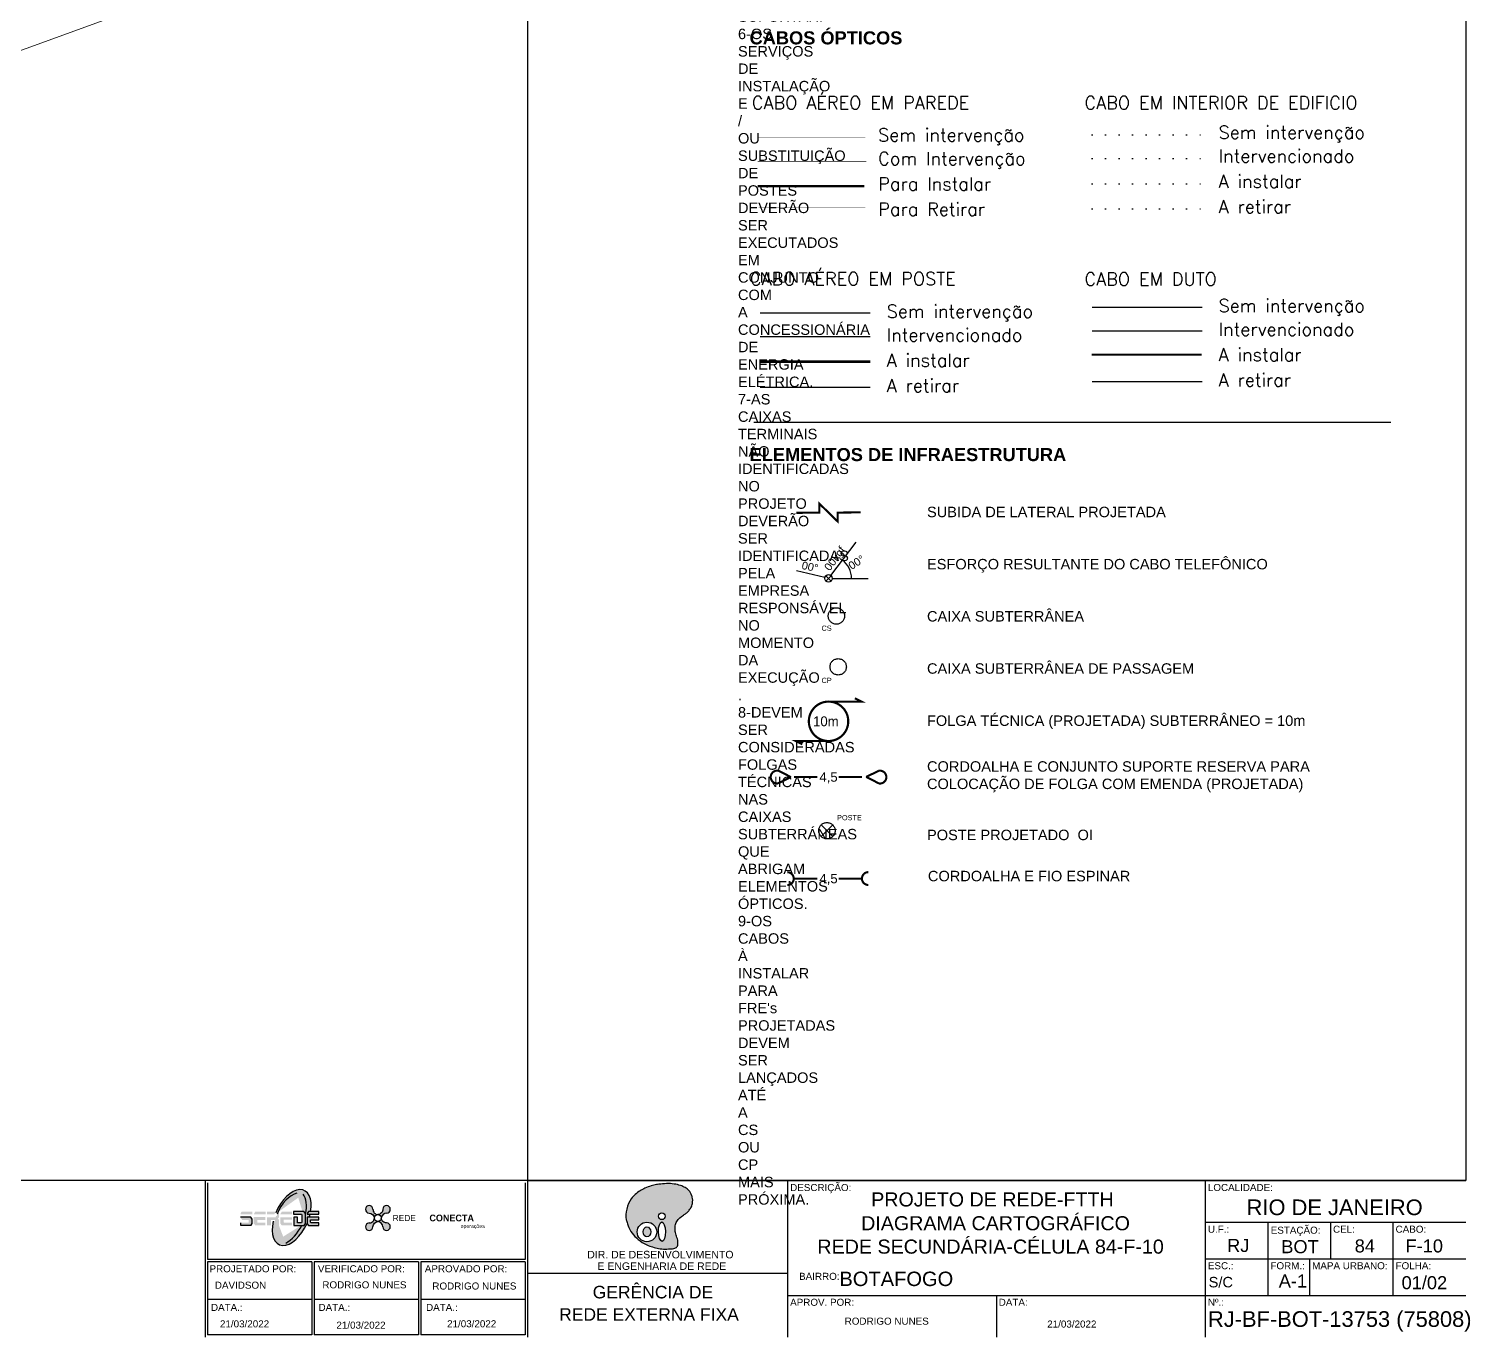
# Paper-space layout 'p(01)' of a CAD drawing. Header units: millimetres. Extents: x 144 to 988, y -404 to 191.
# Drawn here: x 661.7 to 988.5, y -403.7 to -107.2 of the extents above; entities that cross this region are included whole.
import ezdxf
from ezdxf.enums import TextEntityAlignment as Align

# ---------------------------------------------------------------- set-up
doc = ezdxf.new("R2010")
doc.units = ezdxf.units.MM
doc.header["$LTSCALE"] = 0.1
for name, pattern in [('DIVIDE', [1.25, 0.5, -0.25, 0, -0.25, 0, -0.25]), ('DOT', [0.25, 0, -0.25]), ('PHANTOM2', [1.25, 0.625, -0.125, 0.125, -0.125, 0.125, -0.125])]:
    doc.linetypes.add(name, pattern=pattern)
for name, color, linetype in [('CDO_INTERIOR', 1, 'Continuous'), ('CDO_POSTE', 1, 'Continuous'), ('CEO', 1, 'Continuous'), ('CEO1', 1, 'Continuous'), ('CEOS', 1, 'Continuous')]:
    doc.layers.add(name, color=color, linetype=linetype)
doc.layers.add('Quadra', color=251, linetype='Continuous', lineweight=0)
doc.styles.add('ADESK1', font='romans.shx')
doc.styles.add('ARIAL', font='arial.ttf')
doc.styles.add('NORMOGRAFO', font='arial.ttf')
doc.styles.add('ROMANS', font='arial.ttf')
doc.linetypes.add('FENCELINE1', pattern='A,0.25,-0.1,[133,ltypeshp.shx,S=0.1,R=0,X=-0.1,Y=0],-0.1,1', length=1.45)

# ---------------------------------------------------------------- blocks, each defined once
blk = doc.blocks.new('PDO_PRD')
at = {"color": 1}
blk.add_line((2.5, 0), (-2.5, 0), dxfattribs=at)
blk.add_circle((0, 1.187512035129429), 0.8623571832589503, dxfattribs=at)
blk.add_arc((0, 0), 2.5, 0, 180, dxfattribs=at)
blk = doc.blocks.new('PDO_PST')
at = {"color": 0}
blk.add_line((2.5, 0), (-2.5, 0), dxfattribs=at)
for centre, radius in [((0, 1.187512035129429), 0.8623571832589503), ((0, -0.25), 0.25)]:
    blk.add_circle(centre, radius, dxfattribs=at)
blk.add_arc((0, 0), 2.5, 0, 180, dxfattribs=at)
blk = doc.blocks.new('PDO_EDF')
at = {"color": 1}
for p, q in [((-2.5, 0), (-2.5, 2.5)), ((-2.5, 2.5), (2.500000000000055, 2.5)), ((2.500000000000055, 2.5), (2.500000000000055, 0)), ((2.500000000000055, 0), (-2.5, 0))]:
    blk.add_line(p, q, dxfattribs=at)
blk.add_circle((0, 1.187512035129429), 0.8623571832589503, dxfattribs=at)
blk.add_arc((0, 0), 2.5, 0, 180, dxfattribs=at)
blk = doc.blocks.new('PDO_CVP')
at = {"color": 1}
blk.add_lwpolyline([(-0.0034700146493947, 1.617715091391659), (0.0034700146493663, -1.617715091391652), (-4.718189885982611, -1.627843097931111), (-4.725129915281398, 1.607587084852198)], close=True, dxfattribs=at)
blk.add_circle((-2.36082991078004, -0.0050824348723282), 1.206898332318889, dxfattribs=at)
blk = doc.blocks.new('A$C78986DF3')
at = {"layer": 'CEOS'}
blk.add_hatch(color=1, dxfattribs=at).paths.add_polyline_path([(0.0117971702503855, 0.2396804823501234), (0.0083763677712224, 0.2381188127342135), (0.0118038408250518, 0.2365718382496217)])
for p, q in [((0.0022951298477534, 0.1689034163879006), (0.1244401829490506, 0.1689034163879006)), ((0.0022951298477534, 0.0890400868608547), (0.1244401829490506, 0.0890400868608547))]:
    blk.add_line(p, q)
at = {"linetype": 'DOT', "ltscale": 0.1}
blk.add_line((0.0671665974090495, 0.1441103989154735), (0.0882702436915297, 0.1441103989154735), dxfattribs=at)
at = {"color": 5, "linetype": 'DOT', "ltscale": 0.1}
blk.add_line((0.0671665974090495, 0.1395798731925426), (0.0882702436915297, 0.1395798731925426), dxfattribs=at)
at = {"color": 1, "linetype": 'DOT', "ltscale": 0.1}
blk.add_line((0.0671665974090495, 0.1347257363853389), (0.0882702436915297, 0.1347257363853389), dxfattribs=at)
at = {"color": 3, "linetype": 'DOT', "ltscale": 0.1}
blk.add_line((0.0671665974090495, 0.1298715995781352), (0.0882702436915297, 0.1298715995781352), dxfattribs=at)
at = {"ltscale": 0.001}
blk.add_line((0.0671665974090495, 0.1110696497057129), (0.0882702436915332, 0.1110696497057129), dxfattribs=at)
at = {"linetype": 'FENCELINE1', "ltscale": 0.05}
blk.add_line((0.0035144089974685, 0.1099934032524823), (0.024618055279945, 0.1099934032524823), dxfattribs=at)
at = {"color": 5, "linetype": 'FENCELINE1', "ltscale": 0.05}
blk.add_line((0.0035144089974685, 0.1054628775295479), (0.024618055279945, 0.1054628775295479), dxfattribs=at)
at = {"color": 5, "ltscale": 0.001}
blk.add_line((0.0671665974090495, 0.106539123982782), (0.0882702436915332, 0.106539123982782), dxfattribs=at)
at = {"color": 3, "ltscale": 0.001}
blk.add_line((0.0671665974090495, 0.0968308503683782), (0.0882702436915332, 0.0968308503683782), dxfattribs=at)
at = {"color": 3, "linetype": 'FENCELINE1', "ltscale": 0.05}
blk.add_line((0.0035144089974685, 0.095754603915144), (0.024618055279945, 0.095754603915144), dxfattribs=at)
at = {"color": 1, "lineweight": -2}
blk.add_line((0.0170388552958241, 0.0596441972741436), (0.0218803007753661, 0.0660403549411844), dxfattribs=at)
at = {"color": 1}
for p, q in [((0.0159121232006794, 0.0592384423801255), (0.0104376150427481, 0.0605058941730808)), ((0.0161005650313666, 0.0595778964200567), (0.0171155542500412, 0.0585722850376319)), ((0.0171134587742483, 0.0595787774512123), (0.0161058166429495, 0.0585658225902867)), ((0.0173218453435322, 0.0590723000207495), (0.0242120501950478, 0.0590723000207495))]:
    blk.add_line(p, q, dxfattribs=at)
at = {"color": 0, "linetype": 'DIVIDE', "ltscale": 0.05, "const_width": 8e-05}
blk.add_lwpolyline([(0.0236479638887387, 0.1435740025039829), (0.0030052587694277, 0.1435740025039829)], dxfattribs=at)
at = {"color": 5, "linetype": 'DIVIDE', "ltscale": 0.05, "const_width": 8e-05}
blk.add_lwpolyline([(0.0238464571921433, 0.139013468067561), (0.0030052587694277, 0.139013468067561)], dxfattribs=at)
at = {"color": 1, "linetype": 'DIVIDE', "ltscale": 0.05, "const_width": 0.0004}
blk.add_lwpolyline([(0.0234494705853378, 0.1342546526732464), (0.0030052587694277, 0.1342546526732464)], dxfattribs=at)
at = {"color": 3, "linetype": 'DIVIDE', "ltscale": 0.05, "const_width": 8e-05}
blk.add_lwpolyline([(0.0032037520728286, 0.1300906801526063), (0.0236479638887387, 0.1300906801526063)], dxfattribs=at)
at = {"color": 1, "linetype": 'FENCELINE1', "ltscale": 0.05, "const_width": 0.0005}
blk.add_lwpolyline([(0.0035144089974685, 0.1006087407223477), (0.024618055279945, 0.1006087407223477)], dxfattribs=at)
at = {"color": 1, "linetype": 'Continuous', "lineweight": 40, "ltscale": 0.001, "const_width": 0.0004}
blk.add_lwpolyline([(0.0670622859725584, 0.1019627750710681), (0.0881659322550385, 0.1019627750710681)], dxfattribs=at)
at = {"color": 5, "linetype": 'DIVIDE', "const_width": 0.0004}
blk.add_lwpolyline([(0.0227827862852349, 0.0717307063375328), (0.0183774046615793, 0.0716818957213972), (0.0183774046615793, 0.0699574309025618), (0.0148418707556187, 0.07340636147155499), (0.0148418707556187, 0.0716818957213972), (0.0104364890155478, 0.0716330851052616)], dxfattribs=at)
at = {"color": 1, "const_width": 0.00039375}
for points in [[(0.0166096182056842, 0.0354618961695832), (0.0229096181993278, 0.0354618961695832), (0.0216496182005976, 0.03609189617505899)], [(0.0166096182056842, 0.0279018962016591), (0.0103096181998155, 0.0279018962016591), (0.0115696181985422, 0.0272718961961833)]]:
    blk.add_lwpolyline(points, dxfattribs=at)
at = {"color": 1, "const_width": 0.00042}
blk.add_lwpolyline([(0.0166097514063488, 0.0354618961695832, 1.000012459711872), (0.0166096182056842, 0.0279018962016591, 0.9999784210495268)], format="xyb", close=True, dxfattribs=at)
at = {"const_width": 0.0004}
for points in [[(0.0093919163678903, 0.0209963379851717), (0.0070078286195295, 0.0222064490202039, 1.175637847223802), (0.0068982592287602, 0.0197736162929952), (0.0093919163678903, 0.0209963379851717)], [(0.0238273590388345, 0.0210209640166897), (0.0263081637972155, 0.0197617615158851, 1.175637847223802), (0.0262228806460859, 0.0221955667114983), (0.0238273590388345, 0.0210209640166897)], [(0.0086996934546908, 0.0027683652877611, -1), (0.0086996934546908, 0.0003011153950135)], [(0.0242471385056911, 0.0027790969736672, 1), (0.0242471385056911, 0.0003118470809196)]]:
    blk.add_lwpolyline(points, format="xyb", dxfattribs=at)
for points in [[(0.0099645433707293, 0.0209963379851717), (0.0144645433749181, 0.0209963379851717)], [(0.0185447385352701, 0.0210070696710779), (0.0230447385289819, 0.0210070696710779)], [(0.0099645433707293, 0.0015347403413873), (0.0144645433749181, 0.0015347403413873)], [(0.0185447385352701, 0.0015454720272934), (0.0230447385289819, 0.0015454720272934)]]:
    blk.add_lwpolyline(points, dxfattribs=at)
at = {"color": 1, "linetype": 'PHANTOM2'}
for points in [[(0.0174001599654161, 0.0118141822526424), (0.0151821540579786, 0.009596176345205)], [(0.0174001599654161, 0.009596176345205), (0.0151821540579786, 0.0118141822526424)]]:
    blk.add_lwpolyline(points, dxfattribs=at)
at = {"color": 1}
blk.add_circle((0.0166074504975324, 0.0590744755902839), 0.0007143982017374, dxfattribs=at)
at = {"color": 5, "linetype": 'PHANTOM2'}
for centre in [(0.0181095544357942, 0.0518667753942585), (0.0184589699936894, 0.0421205524103046)]:
    blk.add_circle(centre, 0.0015683670178608, dxfattribs=at)
at = {"color": 1, "linetype": 'PHANTOM2'}
blk.add_circle((0.0162911570116974, 0.0107051792989237), 0.0015683670178608, dxfattribs=at)
at = {"color": 7, "lineweight": -2}
blk.add_arc((0.0166080595824962, 0.05907509026318299), 0.0044137715060996, 359.9637679784708, 52.8766055554533, dxfattribs=at)
at = {"layer": 'CDO_INTERIOR', "color": 8}
for p, q in [((0.0069018861167547, 0.1791993793037288), (0.0161018850500807, 0.1792038095180728)), ((0.0069018861167547, 0.1791993793037288), (0.0069041012239279, 0.1745993798370656)), ((0.0161018850500807, 0.1792038095180728), (0.016104100157254, 0.1746038100514099)), ((0.0069041012239268, 0.1745993798370656), (0.016104100157254, 0.1746038100514099))]:
    blk.add_line(p, q, dxfattribs=at)
blk.add_circle((0.0115029931370048, 0.1769015946775692), 0.0015867372171966, dxfattribs=at)
blk.add_arc((0.0115041006905905, 0.1746015949442375), 0.0046000000000004, 0.0275904993604162, 180.0275904993604, dxfattribs=at)
at = {"layer": 'CEO', "color": 1}
for p, q in [((0.0049704748335047, 0.2519082259206705), (0.0049647761739617, 0.2441667880181322)), ((0.0077344599901908, 0.2508002709847569), (0.0152737413909896, 0.2507947211375008)), ((0.0077303895190888, 0.2452706724829436), (0.0152696709198875, 0.2452651226356876))]:
    blk.add_line(p, q, dxfattribs=at)
at = {"layer": 'CEO', "color": 1, "linetype": 'Continuous'}
for p, q in [((0.0079217696057912, 0.1850240820097963), (0.0079216350521859, 0.1923539760002074)), ((0.0150864317753896, 0.1850240820097963), (0.0150865663289949, 0.1923539760002074)), ((0.0053616366905839, 0.182567096409799), (0.0079218156857934, 0.182567096409799)), ((0.0079218156857934, 0.182567096409799), (0.0079217696057912, 0.1850240820097963)), ((0.0079217696057912, 0.1850240820097963), (0.0115041006905904, 0.1850240820097963)), ((0.0079218156857934, 0.182567096409799), (0.0115041006905904, 0.182567096409799)), ((0.0115041006905904, 0.1850240820097963), (0.0150864317753896, 0.1850240820097963)), ((0.0115041006905904, 0.182567096409799), (0.0150863856953874, 0.182567096409799)), ((0.0150863856953874, 0.182567096409799), (0.0150864317753896, 0.1850240820097963)), ((0.0150863856953874, 0.182567096409799), (0.0176465646905969, 0.182567096409799))]:
    blk.add_line(p, q, dxfattribs=at)
at = {"layer": 'CEO', "color": 1}
blk.add_circle((0.0115041006905904, 0.1887836404324535), 0.0026726399999996, dxfattribs=at)
for centre, start, end in [((0.0077324247546398, 0.2480354717338502), 89.95782319953906, 269.9578231995391), ((0.0152717061554386, 0.2480299218865942), 269.9578231995391, 89.95782319953906)]:
    blk.add_arc(centre, 0.0027647999999996, start, end, dxfattribs=at)
at = {"layer": 'CEO', "color": 1, "linetype": 'Continuous'}
for centre, radius, start, end in [((0.0115041006905904, 0.1783635995521983), 0.0144420175871977, 104.362908999709, 119.7541450002572), ((0.0115041006905904, 0.1783631940481951), 0.0144421613567977, 90, 104.3625090002996), ((0.0115041006905904, 0.1783631940481951), 0.0144421613567977, 75.63749099970038, 90), ((0.0115041006905904, 0.1783635995521983), 0.0144420175871977, 60.24585499974279, 75.63709100029098)]:
    blk.add_arc(centre, radius, start, end, dxfattribs=at)
at = {"layer": 'CEOS', "color": 1}
for p, q in [((0.004957566524827, 0.241908218058025), (0.0049741781834752, 0.2341667958807778)), ((0.0077247332536509, 0.2408082333393641), (0.0152639993398018, 0.2408244112084705)), ((0.0061696933672726, 0.2381140776195141), (0.0083763677712223, 0.2381188127342135)), ((0.0077365987241138, 0.2352786460699017), (0.0152758648102648, 0.2352948239390081))]:
    blk.add_line(p, q, dxfattribs=at)
for points in [[(0.0083763677712223, 0.2381188127342135), (0.0117971702503855, 0.2396804823501234)], [(0.0083763677712223, 0.2381188127342136), (0.0118038408250518, 0.2365718382496217)], [(0.0117971702503855, 0.2396804823501234), (0.0118038408250518, 0.2365718382496217)], [(0.0117976437618556, 0.2394598149097284), (0.0143908467790933, 0.2394653794432652)], [(0.0118033673135819, 0.2367925056900166), (0.0143965703308197, 0.2367980702235535)]]:
    blk.add_lwpolyline(points, dxfattribs=at)
for centre, start, end in [((0.0077306659888823, 0.2380434397046327), 90.12294594567402, 270.1229459456741), ((0.0152699320750334, 0.2380596175737393), 270.1229459456741, 90.12294594567402)]:
    blk.add_arc(centre, 0.0027647999999996, start, end, dxfattribs=at)
at = {"layer": 'CDO_INTERIOR', "color": 1, "xscale": -0.0018431999999997, "yscale": 0.0018431999999997, "zscale": 0.0018431999999997}
blk.add_blockref('PDO_EDF', (0.0115041006905904, 0.1957335069694015), dxfattribs=at)
at = {"layer": 'CDO_POSTE', "color": 1, "xscale": 0.0018431999999997, "yscale": 0.0018431999999997, "zscale": 0.0018431999999997}
for name, p in [('PDO_PRD', (0.0115041006905904, 0.2158486847862509)), ('PDO_PST', (0.0115041006905904, 0.2058486847862509))]:
    blk.add_blockref(name, p, dxfattribs=at)
at = {"layer": 'CEO1', "color": 1, "xscale": 0.0018431999999997, "yscale": 0.0018431999999997, "zscale": 0.0018431999999997}
blk.add_blockref('PDO_CVP', (0.015856148448497, 0.2280561749110547), dxfattribs=at)
at = {"color": 7, "lineweight": -2, "style": 'NORMOGRAFO'}
for s, rotation, p in [('00kgf', 52.99998710769628, (0.0168442649899146, 0.0603783625850033, 0.1082219999999999)), ('00°', 348.191712412836, (0.0113527428491136, 0.0608988210299564, 0.1082219999999999)), ('00°', 32.49214584059373, (0.0210271200064665, 0.0606724910178732, 0.1082219999999999))]:
    blk.add_text(s, height=0.0015, rotation=rotation, dxfattribs=at).set_placement(p)
at = {"color": 5, "style": 'ARIAL'}
for s, p in [('CS', (0.015263655456821, 0.0490234887064323)), ('CP', (0.015263655456821, 0.0390234887064324))]:
    blk.add_text(s, height=0.001, dxfattribs=at).set_placement(p)
at = {"color": 1}
blk.add_text('10m', height=0.00189, dxfattribs=at).set_placement((0.0136364717702211, 0.0307368961774058))
at = {"style": 'ARIAL'}
for p in [(0.016609637708599, 0.0210019800118327), (0.016609637708599, 0.0015403823680483)]:
    blk.add_text('4,5', height=0.0018, dxfattribs=at).set_placement(p, align=Align.MIDDLE_CENTER)
at = {"color": 1, "style": 'ARIAL'}
blk.add_text('POSTE', height=0.001, dxfattribs=at).set_placement((0.0182502370008535, 0.0127162631342099))
at = {"linetype": 'ByBlock', "style": 'ARIAL'}
for s, insert, char_height, width, attachment_point in [('{\\fArial|b1|i0|c0|p34;\\H1.5x;\\L                       DIAGRAMA GERAL DAS CÉLULAS\\P                                            LEGENDA}', (0.0011113512004722, 0.2791923316009666), 0.002, 0.1232012523494568, 1), ('{\\fArial|b1|i0|c0|p34;ELEMENTOS ÓPTICOS}', (0.0014687256872494, 0.2614184914344678), 0.0025, 0.1232012523494568, 1), ('CEO-XX', (0.022435457416263, 0.2480278866510432), 0.002, 0.0732267898235378, 4), ('Caixa de Emenda Óptica NºXX', (0.0510343808827526, 0.2480278866510432), 0.002, 0.0732267898235378, 4), ('CEOS-XX', (0.022435457416263, 0.2379501459663886), 0.002, 0.0732267898235377, 4), ('Caixa de Emenda Óptica com Spliter NºXX', (0.0510343808827526, 0.2379501459663886), 0.002, 0.0732267898235377, 4), ('Caixa de Distribuição Óptica Externa Subterrânea NºXX', (0.0510343808827526, 0.2279407705684725), 0.002, 0.0866989732649146, 4), ('CDOE-XX', (0.022435457416263, 0.2279407705684725), 0.002, 0.0866989732649146, 4), ('CDOE-XX', (0.022435457416263, 0.217922102626819), 0.002, 0.0806850847798901, 4), ('Caixa de Distribuição Óptica Externa de Parede NºXX', (0.0510343808827526, 0.217922102626819), 0.002, 0.0806850847798901, 4), ('CDOE-XX', (0.022435457416263, 0.207922102626819), 0.002, 0.0732267898235377, 4), ('Caixa de Distribuição Óptica Externa em Poste NºXX', (0.0510343808827526, 0.207922102626819), 0.002, 0.0732267898235377, 4), ('Caixa de Distribuição Óptica Interna  NºXX', (0.0510343808827526, 0.1978069248099695), 0.002, 0.0732267898235377, 4), ('CDOI-XX', (0.022435457416263, 0.1978069248099695), 0.002, 0.0732267898235377, 4), ('ARDO-XX', (0.022435457416263, 0.187433102222873), 0.002, 0.0732267898235377, 4), ('Armário de Distribuição Óptico NºXX', (0.0510343808827526, 0.187433102222873), 0.002, 0.0732267898235377, 4), ('CDOI_PROJ-XX', (0.022435457416263, 0.1767861903349871), 0.002, 0.0793824063533135, 4), ('Caixa de Distribuição Óptica Interna Projetada NºXX', (0.0510343808827526, 0.1767861903349871), 0.002, 0.0793824063533135, 4), ('{\\fArial|b1|i0|c0|p34;CABOS ÓPTICOS}', (0.0014687256872494, 0.1639192086245825), 0.0025, 0.1232012523494568, 1), ('\\pxql;{\\fArial|b1|i0|c0|p34;ELEMENTOS DE INFRAESTRUTURA}', (0.0014687256872494, 0.0840558790975367), 0.0025, 0.1232012523494568, 1), ('SUBIDA DE LATERAL PROJETADA', (0.0354923597226046, 0.0728041402896536), 0.002, 0.0732267898235377, 1), ('ESFORÇO RESULTANTE DO CABO TELEFÔNICO ', (0.0354923597226046, 0.0628041402896534), 0.002, 0.0732267898235377, 1), ('CAIXA SUBTERRÂNEA', (0.0354923597226046, 0.0528041402896535), 0.002, 0.0732267898235377, 1), ('CAIXA SUBTERRÂNEA DE PASSAGEM', (0.0354923597226046, 0.0428041402896535), 0.002, 0.0732267898235377, 1), ('FOLGA TÉCNICA (PROJETADA) SUBTERRÂNEO = 10m', (0.0354923597226046, 0.0328041402896535), 0.002, 0.0919521930642893, 1), ('CORDOALHA E CONJUNTO SUPORTE RESERVA PARA\\PCOLOCAÇÃO DE FOLGA COM EMENDA (PROJETADA)', (0.0354923597226046, 0.024027163705373), 0.002, 0.0919521930642893, 1), ('POSTE PROJETADO  OI', (0.0354923597226046, 0.0109039422573681), 0.002, 0.0732267898235377, 1), ('CORDOALHA E FIO ESPINAR', (0.0356696162332575, 0.003025593915429), 0.002, 0.0919521930642893, 1)]:
    blk.add_mtext(s, dxfattribs=dict(at, insert=insert, char_height=char_height, width=width, attachment_point=attachment_point))
at = {"char_height": 0.0024889682102826, "attachment_point": 1, "style": 'ADESK1'}
for s, insert, width in [('CABO AÉREO EM PAREDE', (0.0018959976660408, 0.1514866231352459), 0.0551806753140731), ('CABO EM INTERIOR DE EDIFICIO', (0.0656901177764352, 0.151464207888929), 0.0653294014586627), ('Sem intervenção', (0.0261309756490112, 0.1453163524116805), 0.0551806753140731), ('Sem intervenção', (0.0914188494539632, 0.1458035187072162), 0.0551806753140731), ('Intervencionado', (0.0914188494539632, 0.1412729929843315), 0.0551806753140731), ('Com Intervenção', (0.0261309756490112, 0.1407858266887958), 0.0551806753140731), ('Para Instalar', (0.0261309756490112, 0.1359316898815956), 0.0551806753140731), ('A instalar', (0.0914188494539632, 0.1364188561771278), 0.0551806753140731), ('Para Retirar', (0.0261309756490112, 0.1310775530743919), 0.0551806753140731), ('A retirar', (0.0914188494539632, 0.1315647193699241), 0.0551806753140731), ('CABO AÉREO EM POSTE', (0.0015287791368134, 0.1177448467172839), 0.0551806753140731), ('CABO EM DUTO', (0.0656901177764352, 0.1176829236640939), 0.0551806753140731), ('Sem intervenção', (0.0277666610423785, 0.1115184467328314), 0.0551806753140731), ('Sem intervenção', (0.0914188494539632, 0.1125828310747776), 0.0551806753140731), ('Intervencionado', (0.0914188494539632, 0.1080523053518432), 0.0551806753140731), ('Intervencionado', (0.0277666610423785, 0.106987921009897), 0.0551806753140731), ('A instalar', (0.0914188494539632, 0.1031981685446892), 0.0551806753140731), ('A instalar', (0.0277666610423785, 0.102133784202743), 0.0551806753140731), ('A retirar', (0.0277666610423785, 0.0972796473955393), 0.0551806753140731), ('A retirar', (0.0914188494539632, 0.0983440317374855), 0.0551806753140731)]:
    blk.add_mtext(s, dxfattribs=dict(at, insert=insert, width=width))
blk = doc.blocks.new('LOGOTIPO REDE CONECTA')
h = blk.add_hatch(color=40)
h.dxf.hatch_style = 1
h.paths.add_polyline_path([(2086.690168521298, 1517.059098374158), (2086.348121038708, 1517.059098374158, 0.9241224827357662), (2086.452115676788, 1514.045488149242, -0.3714454972468262), (2088.576706529784, 1512.059098374158, -0.4142135623731356), (2089.976039365213, 1513.458431209587, -0.4167030376166331), (2088.030950911342, 1515.598729723926, 0.3734035149918794)])
h.paths.add_polyline_path([(2094.976039365213, 1515.354212910609), (2094.976039365213, 1515.679639224543, 0.9290090845949418), (2091.96119099666, 1515.576417265844, -0.4167030376162972), (2089.991927223612, 1513.458341012254, -0.4142135623726534), (2091.375282003309, 1512.043210515761, -0.3714454972489284), (2093.522289143746, 1514.005349901784, 0.3735574278978592)])
h.paths.add_polyline_path([(2093.515670714981, 1510.114009920287, -0.4167030376166763), (2091.375372200642, 1512.059098374158, -0.4142135623731905), (2089.976039365213, 1510.659765538729, -0.3714454972474383), (2091.962429140298, 1508.535174685727, 0.9241224827343208), (2094.976039365213, 1508.431180047653), (2094.976039365213, 1508.773227530243, 0.3734035149918769)])
h.paths.add_polyline_path([(2089.994343328793, 1510.659885256285, -0.4142135623727013), (2088.57682624734, 1512.040794410577, -0.4167030376163102), (2086.462153558837, 1510.067876205391, 0.9134442092506072), (2086.313588903982, 1507.059098374158), (2086.734919430186, 1507.059098374158, 0.3649708052754177), (2088.035914192045, 1508.509493211188, -0.3714454972493062)])
at = {"color": 40}
for points in [[(2088.03095091134, 1515.598729723875, 0.4167030376092005), (2089.976039365213, 1513.458431209587)], [(2091.961190996662, 1515.576417265793, -0.4167030376092005), (2089.991927223611, 1513.458341012254)], [(2086.459032352736, 1514.045197162145, -0.3705616529349398), (2088.576706529784, 1512.059098374158)], [(2086.462153558888, 1510.067876205389, 0.4167030376092005), (2088.57682624734, 1512.040794410579)], [(2088.036114680715, 1508.516413101666, -0.3705616529349398), (2089.994343328793, 1510.659885256285)], [(2091.962138153201, 1508.542091361681, 0.3705616529349398), (2089.976039365213, 1510.659765538729)], [(2093.515369609778, 1514.005137464559, 0.3705616529349398), (2091.375282003309, 1512.043210515761)], [(2093.51567071493, 1510.114009920284, -0.4167030376092005), (2091.375372200642, 1512.059098374158)]]:
    blk.add_lwpolyline(points, format="xyb", dxfattribs=at)
blk.add_circle((2089.976039365213, 1512.059098374158), 1.399332835429089, dxfattribs=at)
for centre, radius, start, end in [((2086.519144780003, 1515.556400664045), 1.512398600920211, 1.60380551764263, 267.7220979549219), ((2093.472419081825, 1515.516926067576), 1.512398600920209, 271.6273586090878, 177.7456510463685), ((2086.524254167084, 1508.556753099049), 1.512398600920209, 92.35328394311392, 358.4715763804133), ((2093.473341655101, 1508.602203788948), 1.512398600920211, 182.2779020450651, 88.39619448235737)]:
    blk.add_arc(centre, radius, start, end, dxfattribs=at)
at = {"width": 46.35825687274382, "attachment_point": 1}
for s, insert, char_height in [('{\\fBankGothic Md BT|b0|i0|c0|p34;REDE }', (2095.939813613533, 1513.306165774514), 2.5), ('{\\fBankGothic Md BT|b1|i0|c0|p34; CONECTA}', (2109.668002891959, 1513.429592654697), 2.7)]:
    blk.add_mtext(s, dxfattribs=dict(at, insert=insert, char_height=char_height))
at = {"color": 40, "insert": (2123.202895626597, 1509.579962319074), "char_height": 1.5, "width": 46.35825687274382, "attachment_point": 1}
blk.add_mtext('{\\fBankGothic Md BT|b0|i0|c0|p34;operações }', dxfattribs=at)
blk = doc.blocks.new('OI')
h = blk.add_hatch(color=40)
edge = h.paths.add_edge_path()
edge.add_spline(control_points=[(4.352419702950127, -0.6712759720847714), (3.924115752848461, -0.9915029685596106), (3.259381865687179, -1.500698829921178), (2.812477989493668, -2.594763842551949), (2.897620153085453, -3.503477074728931), (3.058319510024647, -4.273537287510011), (3.31256017573575, -4.850776572338021), (3.374319546476701, -5.386617152055612), (3.40373478638643, -5.881418795735535), (3.203556863798093, -6.395456820980147), (2.540406745508839, -6.612094221073557), (1.652141110328764, -6.633251194432177), (0.5504409367210052, -6.670844676145138), (-0.5591961455999713, -6.424414889548825), (-1.608183129908948, -6.140502192816481), (-2.774697610003917, -5.605051963396024), (-3.918812940678666, -4.767945078591104), (-4.891027295321181, -3.696022096142837), (-5.341519274570906, -2.648111499301896), (-5.601855179603182, -1.940823267118849), (-5.845189685200991, -0.9558993654544832), (-5.707762275863855, 0.4682888211259506), (-5.097642077570273, 2.023349581494928), (-4.143343415207334, 3.01628683071891), (-3.29790337558995, 3.614532800154741), (-2.366475374024266, 4.158047617166403), (-1.364272336810055, 4.441945920877722), (-0.5615272271484302, 4.704058582470098), (0.7939944845060355, 4.853146434422465), (2.235070974699945, 4.967911457819084), (3.789711588355888, 4.572881902536378), (4.666137906037339, 4.210020552204397), (5.436098154557043, 3.650312278273106), (5.761948681162404, 2.994656724675468), (6.034585585907428, 2.21377526968884), (6.009808082014702, 1.455541098135563), (5.718042820068033, 0.6359933999344543), (5.313400224373255, 0.0750211537648235), (4.875050523754715, -0.3768521848496249), (4.507941044630716, -0.5549984263785249), (4.352419702950127, -0.6712759720847714)], knot_values=[0, 0, 0, 0, 1.604339872500801, 2.417190916820825, 3.4275953858818, 4.282807915804912, 4.776746146191369, 5.304181770748566, 5.888771497486102, 6.258406050447018, 6.858137058748512, 7.791289582546336, 8.986194879479926, 10.12424202223405, 11.18785698458849, 12.24290818547195, 13.95378441239277, 15.41416060145544, 16.51539074843153, 17.34918828129177, 17.67585288929998, 19.55202082369303, 21.51553059940301, 22.5686375333085, 23.63245026583211, 24.62108363093478, 25.78271769349368, 26.7453467966967, 27.14265309212063, 29.870543205723, 31.00464861129232, 31.9215319142548, 32.70958935288631, 33.8013910221095, 34.04247085086502, 35.19233337509274, 35.97146113351405, 36.62887121321, 37.25435925468828, 37.83691071008289, 37.83691071008289, 37.83691071008289, 37.83691071008289], degree=3, periodic=0)
h.paths.add_polyline_path([(1.129417951625206, -0.8737795733348717, -1), (-0.0445971396300624, -0.8737795733348717, -1)], flags=16)
edge = h.paths.add_edge_path(flags=16)
edge.add_ellipse((0.56219141516479, -3.586262332308106), major_axis=(-0.02268085786554823, 1.710246984485747), ratio=0.3613047418081329, start_angle=0, end_angle=359.9999999999999)
h.paths.add_polyline_path([(-0.3621758253683389, -3.620028578179783, -1), (-3.797581263575081, -3.620028578179783, -1)], flags=16)
edge = h.paths.add_edge_path(flags=0)
edge.add_ellipse((-2.079878544471708, -3.620028578179783), major_axis=(0, 0.8845587771671666), ratio=0.7582943452177149, start_angle=0, end_angle=360)
at = {"color": 40}
for centre, radius in [((-2.079878544471708, -3.620028578179783), 1.717702719103369), ((0.5424104059975721, -0.8737795733348717), 0.5870075456276344)]:
    blk.add_circle(centre, radius, dxfattribs=at)
blk.add_ellipse((0.56219141516479, -3.586262332308106), major_axis=(-0.02268085786554732, 1.710246984485708), ratio=0.3613047418081323, dxfattribs=at)
blk.add_ellipse((-2.079878544471708, -3.620028578179783), major_axis=(0, 0.8845587771671665), ratio=0.7582943452177149, start_param=-3.141592653589792, end_param=3.141592653589792, dxfattribs=at)
at = {"color": 40, "start_tangent": (-0.8008975356961701, -0.5988014172626867), "end_tangent": (-0.8008975356961701, -0.5988014172626867)}
blk.add_spline([(4.352419702950127, -0.6712759720847714), (3.195715068262444, -1.783004722539629), (2.897004975372082, -2.538980317818726), (2.922427632545378, -3.549064908138091), (3.11944884785592, -4.381273482988802), (3.284845839634753, -4.846696742557782), (3.367467724334828, -5.367620885039825), (3.354757271305087, -5.952072416812001), (3.202224830491132, -6.288767467624978), (2.662005623351006, -6.549229538866112), (1.732598946122408, -6.632757145040017), (0.5377612012316888, -6.620051554758077), (-0.5808103232534167, -6.410411282525133), (-1.601602329721089, -6.111646378836753), (-2.561285749098686, -5.67330773000762), (-3.946789045007307, -4.669575653769554), (-4.893762011354708, -3.557846903314469), (-5.365989882126965, -2.563005873463537), (-5.639277317844031, -1.775267145659056), (-5.715543538250557, -1.45763019920909), (-5.626565989256932, 0.4164266606059357), (-4.844587258720792, 2.217504089340678), (-4.125749281802172, 2.987118393508266), (-3.267753864447484, 3.61603921020756), (-2.401994012467155, 4.093381654678211), (-1.302489480862248, 4.468192914217439), (-0.3725285763989348, 4.71684428964741), (0.0215138542212401, 4.767666088655602), (2.749216299421759, 4.799663625071755), (3.849960618963931, 4.526612322314946), (4.689438892891332, 4.157896688180386), (5.312279984731532, 3.675088754424365), (5.853457926188213, 2.726849691424291), (5.929724146595192, 2.498151314828331), (5.936079810888286, 1.348306355646997), (5.669057857149737, 0.6163641856880134), (5.294082419409762, 0.0763813767231625), (4.842645512173501, -0.3565620477762366), (4.352419702950127, -0.6712759720847714)], degree=3, dxfattribs=at)

psp = doc.layouts.new('p(01)')

# ---------------------------------------------------------------- hatches: boundary and pattern name
h = psp.add_hatch(color=30)
h.dxf.hatch_style = 1
edge = h.paths.add_edge_path()
edge.add_ellipse((721.2594432126497, -376.6299137153445), major_axis=(-2.849109195109949, -6.122944951218695), ratio=0.5518604595230336, start_angle=476.7661283832624, end_angle=631.9723160350583)
edge.add_ellipse((721.2594432126497, -376.6299137153445), major_axis=(-2.849109195109949, -6.122944951218695), ratio=0.5518604595230336, start_angle=271.9723160350583, end_angle=274.9121806597543)
edge.add_ellipse((717.6161416535672, -376.0196848991354), major_axis=(-0.1369994586019733, -0.4193784672339793), ratio=0.7774893780400923, start_angle=129.8665532448359, end_angle=197.4795711497226, ccw=False)
edge.add_ellipse((721.5236183964375, -376.9715775479349), major_axis=(-2.698800863665666, -5.799921305539375), ratio=0.5825960450854002, start_angle=270.53625954812964, end_angle=274.2422678323497, ccw=False)
edge.add_ellipse((721.5236183964375, -376.9715775479349), major_axis=(-2.698800863665666, -5.799921305539375), ratio=0.5825960450854002, start_angle=206.2590303946326, end_angle=270.53625954812964, ccw=False)
edge.add_arc((722.8862267012047, -372.5444978084871), 1.533610568530459, 50.968054144181224, 106.86341929468591, ccw=False)
edge.add_ellipse((720.2467718386689, -376.6299137153445), major_axis=(-2.770623291089041, -5.95427297803091), ratio=0.5674935003620263, start_angle=112.44048971898201, end_angle=163.7553428805405, ccw=False)
edge.add_line((724.42752492845, -375.8102768233819), (724.42752492845, -377.9818903158688))
edge.add_line((724.42752492845, -377.9818903146823), (724.1000956436967, -378.4013968625767))
edge.add_line((724.1000956437716, -378.4013968625766), (723.5307838224118, -378.4013968625766))
edge.add_ellipse((720.2467718386689, -376.6299137153445), major_axis=(-2.770623291089041, -5.95427297803091), ratio=0.5674935003620263, start_angle=34.90993218989348, end_angle=88.07453188992679, ccw=False)
edge.add_arc((719.2362640960088, -380.7037015461183), 1.836307820834782, 220.505666072112, 291.47348653373047, ccw=False)
edge.add_ellipse((721.5236183964375, -376.9715775479349), major_axis=(-2.698800863665666, -5.799921305539375), ratio=0.5825960450854002, start_angle=289.6432005114215, end_angle=340.20691218529373, ccw=False)
edge.add_line((717.4340175535491, -377.4404804816717), (717.0647730383012, -377.4404804816717))
edge.add_ellipse((721.2594432126497, -376.6299137153445), major_axis=(-2.849109195109949, -6.122944951218695), ratio=0.5518604595230336, start_angle=291.768653839513, end_angle=452.3220180523619)
edge.add_line((724.7511137639082, -377.9528575848069), (724.7511137639082, -376.5448685127076))
edge.add_line((724.7511137639082, -376.5448685138944), (725.2663598988472, -376.5448685138944))
edge.add_ellipse((721.2594432126497, -376.6299137153445), major_axis=(-2.849109195109949, -6.122944951218695), ratio=0.5518604595230336, start_angle=465.1726353174275, end_angle=471.3326806596141)
edge.add_line((725.4433940331136, -375.8670750021011), (724.7512736692562, -375.8670750021011))
edge.add_line((724.7512736691813, -375.8670750021011), (724.7512736691813, -375.7145695246224))
edge.add_line((724.7512736691813, -375.7145695234361), (725.105073019701, -375.2762878254663))
edge.add_line((725.1050730197747, -375.2762878254659), (725.5594965673364, -375.2762878254659))
h = psp.add_hatch(color=30)
h.dxf.hatch_style = 1
h.paths.add_polyline_path([(712.3394968589374, -375.2837970741642), (709.979447768315, -375.2837970741642, 0.2559018892148726), (709.6607272760194, -375.9279182882801), (712.3394968589374, -375.9279182882801)])
h.paths.add_polyline_path([(711.9923571876778, -376.566063957299), (709.684050982218, -376.566063957299), (709.684050982218, -376.6787081931539), (710.0744330929701, -377.2206338734337), (711.490621809858, -377.2206338734337), (711.490621809858, -377.794392765143), (709.6607272760194, -377.794392765143), (709.6607272760194, -378.3681515714234), (712.0570971486562, -378.3681515714234), (712.3322422917493, -377.9640960257136), (712.3322422917493, -377.0186061005787)])
h.paths.add_polyline_path([(715.3174732785462, -376.5428098126973), (712.6472617268349, -376.5428098126973), (712.6472617268349, -377.9548003941317), (713.0011836632656, -378.3897830767584), (715.3098425505765, -378.3897830767584), (715.3098425505765, -377.7916819620064), (713.4803392533263, -377.7916819620064), (713.4803392533263, -377.1768474728825), (715.3174732785462, -377.1768474728825)])
h.paths.add_polyline_path([(715.3345631435997, -375.2708753588413), (713.019134101182, -375.2708753588413), (712.6898653882446, -375.8775990175222), (715.3345631435997, -375.8775990175222)])
h = psp.add_hatch(color=200)
h.dxf.hatch_style = 1
edge = h.paths.add_edge_path()
edge.add_ellipse((717.6161416535672, -376.0196848991354), major_axis=(-0.1369994586019733, -0.4193784672339793), ratio=0.7774893780400923, start_angle=197.4795711497226, end_angle=265.58476403147495, ccw=False)
edge.add_ellipse((721.2594432126497, -376.6299137153445), major_axis=(-2.849109195109949, -6.122944951218695), ratio=0.5518604595230336, start_angle=631.9723160350584, end_angle=634.9121806597543, ccw=False)
edge.add_line((717.7843771337906, -375.2692654970464), (715.7021378423635, -375.2692654970464))
edge.add_line((715.7021378421413, -375.2692654970464), (715.7021378421413, -375.8811998821002))
edge.add_line((715.7021378421413, -375.8811998821001), (717.3015937876847, -375.8811998821001))
edge = h.paths.add_edge_path()
edge.add_line((718.1659099658926, -376.8915819514158), (718.3645249010939, -376.551578415387))
edge.add_line((718.3645249012424, -376.5515784153872), (718.3645249012424, -375.6410013548013))
edge.add_line((718.3645249012424, -375.6410013548015), (718.11949613828, -375.4536192450756))
edge.add_ellipse((721.5236183964375, -376.9715775479349), major_axis=(-2.698800863665666, -5.799921305539375), ratio=0.5825960450854002, start_angle=270.5362595481296, end_angle=274.2422678323497)
edge.add_ellipse((717.6161416535672, -376.0196848991354), major_axis=(-0.1369994586019733, -0.4193784672339793), ratio=0.7774893780400923, start_angle=33.121211152481806, end_angle=129.8665532448359, ccw=False)
edge.add_line((717.6795667198115, -376.4291227018673), (717.6264359118686, -376.5617624164548))
edge.add_line((717.626435911869, -376.5617624164551), (715.6905121965384, -376.5617624164551))
edge.add_line((715.6905121966118, -376.5617624164551), (715.6905121966118, -378.4090023261487))
edge.add_line((715.6905121966118, -378.4090023261483), (716.539393424194, -378.4090023261483))
edge.add_line((716.5393934241945, -378.4090023261483), (716.5393934241945, -377.1595769143223))
edge.add_line((716.5393934241945, -377.1595769143225), (717.4552075666172, -377.1595769143225))
edge.add_line((717.4552075665431, -377.1595769143225), (717.5404557113617, -377.2644361826432))
edge.add_line((717.5404557115097, -377.2644361826432), (717.5404557115097, -378.423407899999))
edge.add_line((717.5404557115097, -378.4234078999988), (718.3777802479666, -378.4234078999988))
edge.add_line((718.3777802479663, -378.4234078999988), (718.3777802479663, -377.1295843505811))
edge.add_line((718.3777802479663, -377.1295843505808), (718.1659099659665, -376.8915819514157))
h.paths.add_polyline_path([(721.3394930219891, -375.2677829923209), (719.0537845660458, -375.2677829923209), (718.6537617434271, -375.8921836527688), (721.3394930219891, -375.8921836527688)])
h.paths.add_polyline_path([(721.3241198546789, -376.559106448832), (718.6783634577743, -376.559106448832), (718.6783634577743, -377.9359170110735), (719.0168697174615, -378.4280436152192), (721.3427425381249, -378.4280436152192), (721.3427425381249, -377.7858783687676), (719.5697904116569, -377.7858783687676), (719.4676202161533, -377.7138598954479), (719.4676202161533, -377.1377116817486), (721.3241198546789, -377.1377116817486)])
h.paths.add_polyline_path([(724.0401189871187, -375.286298266961), (721.7042947084949, -375.286298266961), (721.7042947084949, -375.9027942367778), (723.4667805654776, -375.9027942367778), (723.5682199414828, -375.9904090947348), (723.5682199414828, -377.6487527257196), (723.4699485226713, -377.815321562915), (722.5494392891317, -377.815321562915), (722.5494392891317, -376.556801919232), (721.7277768371321, -376.556801919232), (721.7277768371321, -378.4013968625766), (724.1000956437716, -378.4013968625766), (724.42752492845, -377.9818903146823), (724.42752492845, -375.7200574743196)])
h.paths.add_polyline_path([(727.4289735909597, -375.2762878254659), (725.1050730197747, -375.2762878254659), (724.7512736691813, -375.7145695234361), (724.7512736691813, -375.8670750021011), (727.4289735909597, -375.8670750021011)])
h.paths.add_polyline_path([(725.5505090720568, -377.1464678451201), (727.4311270009101, -377.1464678451201), (727.4311270009101, -376.5448685138944), (724.7511137639082, -376.5448685138944), (724.7511137639082, -378.0860288512436), (725.0781896251706, -378.4109243609577), (727.4275720084675, -378.4109243609577), (727.4275720084675, -377.8091584076536), (725.6482305837129, -377.8091584076536), (725.5505090720568, -377.7034427580206)])

# ---------------------------------------------------------------- linework, layer by layer
for p, q in [((701.6621956675116, -368.261181558321), (701.6621956675116, -403.7214001570372)), ((702.1955764752952, -368.7945623656593), (702.1955764752952, -386.1198334982627)), ((774.1806503005503, -368.7945623656593), (774.1806503005503, -386.1198334982627)), ((774.7140311083332, -368.2484626570369), (987.5516561084818, -368.2484626570369)), ((774.7140311083332, -368.2484626570369), (774.7140311083332, -403.7214001570372)), ((833.7063579764766, -368.2653879402808), (833.7063579764766, -403.7383254390943)), ((928.4300936084073, -368.2484626570369), (928.4300936084073, -403.7214001570372)), ((928.4300936084073, -377.7079126567999), (987.5516561084818, -377.7079126567999)), ((942.619268608645, -377.7079126567999), (942.619268608645, -394.261950156088)), ((956.8084436084376, -377.7079126567999), (956.8084436084376, -385.984931407037)), ((970.9976186085264, -377.7079126567999), (970.9976186085264, -394.261950156088)), ((774.1806503005503, -386.1198334982627), (702.1955764752952, -386.1198334982627)), ((702.1955764752952, -386.6532143056012), (702.1955764752952, -403.1880193485122)), ((725.8350138785493, -386.6532143056012), (702.1955764752952, -386.6532143056012)), ((725.8350138785493, -386.6532143056012), (725.8350138785493, -403.1880193485122)), ((750.0078320895125, -386.6532143056012), (726.3683946864812, -386.6532143056012)), ((726.3683946864812, -386.6532143056012), (726.3683946864812, -403.1880193485122)), ((750.0078320895125, -386.6532143056012), (750.0078320895125, -403.1880193485122)), ((750.5412128975182, -386.6532143056012), (750.5412128975182, -403.1880193485122)), ((774.1806503005503, -386.6532143056012), (750.5412128975182, -386.6532143056012)), ((774.1806503005503, -386.6532143056012), (774.1806503005503, -403.1880193485122)), ((928.4300936084073, -385.984931407037), (987.5516561084818, -385.984931407037)), ((952.0787186084071, -385.984931407037), (952.0787186084071, -394.261950156088)), ((774.7140311083332, -389.2284983395496), (833.7063579764766, -389.2284983395496)), ((725.8350138785493, -395.1873072313187), (702.1955764752952, -395.1873072313187)), ((750.0078320895125, -395.1873072313187), (726.3683946864812, -395.1873072313187)), ((774.1806503005503, -395.1873072313187), (750.5412128975182, -395.1873072313187)), ((833.7063579764766, -394.261950156088), (928.4300936084073, -394.261950156088)), ((881.0682257924793, -394.261950156088), (881.0682257924793, -403.7214001570372)), ((928.4300936084073, -394.261950156088), (987.5516561084818, -394.261950156088)), ((725.8350138785493, -403.1880193485122), (702.1955764752952, -403.1880193485122)), ((750.0078320895125, -403.1880193485122), (726.3683946864812, -403.1880193485122)), ((774.1806503005503, -403.1880193485122), (750.5412128975182, -403.1880193485122))]:
    psp.add_line(p, q)
for points in [[(987.5516561084818, -368.2484626570369), (148.1905541405058, -368.2484626570369), (148.1905541405058, 190.694669621929), (987.5516561084818, 190.694669621929)], [(148.1905541405058, 190.694669621929), (774.7140311083332, 190.694669621929), (774.7140311083332, -368.2484626570369), (148.1905541405058, -368.2484626570369)], [(148.1905541405058, 190.6946696219289), (774.7140311083332, 190.6946696219289), (774.7140311083332, -368.2484626570369), (148.1905541405058, -368.2484626570369)]]:
    psp.add_lwpolyline(points, close=True)
at = {"color": 200}
for points in [[(721.7042947084949, -375.286298266961), (721.7042947084949, -375.9027942367778), (723.4667805654776, -375.9027942367778), (723.5682199414828, -375.9904090947348), (723.5682199414828, -377.6487527257196), (723.4699485226713, -377.815321562915), (722.5494392891317, -377.815321562915), (722.5494392891317, -376.556801919232), (721.7277768371321, -376.556801919232), (721.7277768371321, -378.4013968625766), (724.1000956437716, -378.4013968625766), (724.42752492845, -377.9818903146823), (724.42752492845, -375.7200574743196), (724.0401189871187, -375.286298266961), (721.7042947084949, -375.286298266961)], [(724.7512736691813, -375.7145695234361), (724.7512736691813, -375.8670750021011), (727.4289735909597, -375.8670750021011), (727.4289735909597, -375.2762878254659), (725.1050730197747, -375.2762878254659), (724.7512736691813, -375.7145695234361)], [(724.7511137639082, -376.5448685138944), (724.7511137639082, -378.0860288512436), (725.0781896251706, -378.4109243609577), (727.4275720084675, -378.4109243609577), (727.4275720084675, -377.8091584076536), (725.6482305837129, -377.8091584076536), (725.5505090720568, -377.7034427580206), (725.5505090720568, -377.1464678451201), (727.4311270009101, -377.1464678451201), (727.4311270009101, -376.5448685138944), (724.7511137639082, -376.5448685138944)]]:
    psp.add_lwpolyline(points, dxfattribs=at)
at = {"color": 30}
for points in [[(709.6607272760194, -378.3681515714234), (712.0570971486562, -378.3681515714234), (712.3322422917493, -377.9640960257136), (712.3322422917493, -377.0186061005787), (711.9923571876778, -376.566063957299), (709.684050982218, -376.566063957299)], [(709.6607272760194, -377.794392765143), (709.6607272760194, -378.3681515714234)]]:
    psp.add_lwpolyline(points, dxfattribs=at)
for centre, major_axis, ratio, start_param, end_param in [((721.2594432126497, -376.6299137153445), (-2.849109195109957, -6.122944951218715), 0.5518604595230326, 8.32113870227392, 11.08130801352977), ((721.5236183964375, -376.9715775479349), (-2.698800863665662, -5.799921305539365), 0.5825960450854002, 3.599899192357396, 4.786430521810633), ((720.2467718386689, -376.6299137153445), (-2.77062329108904, -5.954272978030906), 0.5674935003620266, 1.962456758151068, 2.858069900997682), ((721.2594432126497, -376.6299137153445), (-2.849109195109957, -6.122944951218715), 0.5518604595230326, 5.092323663611097, 7.894508494278943), ((720.2467718386689, -376.6299137153445), (-2.77062329108904, -5.954272978030906), 0.5674935003620266, 0.6092932583615976, 1.537190568631965), ((721.2594432126497, -376.6299137153445), (-2.849109195109957, -6.122944951218715), 0.5518604595230326, 8.118794076467967, 8.226307149761263)]:
    psp.add_ellipse(centre, major_axis=major_axis, ratio=ratio, start_param=start_param, end_param=end_param, dxfattribs=at)
at = {"layer": 'Quadra'}
psp.add_lwpolyline([(767.1775688471416, -73.0985526346982), (323.2361215924777, -234.3186044692594)], dxfattribs=at)

# ---------------------------------------------------------------- block references
at = {"color": 0, "xscale": 1182.431249999926, "yscale": 1182.43125, "zscale": 1182.43125}
psp.add_blockref('A$C78986DF3', (823.3653479300037, -301.6353367745136), dxfattribs=at)
at = {"color": 7, "xscale": 1.287241956211385, "yscale": 1.287241956571117, "zscale": 1.287241956199367, "rotation": 0.1532895963212202}
psp.add_blockref('OI', (804.4886851424998, -375.2207040274542), dxfattribs=at)
at = {"xscale": 0.5652778151371749, "yscale": 0.565277814766392, "zscale": 0.565277815078381}
psp.add_blockref('LOGOTIPO REDE CONECTA', (-440.6168556369475, -1231.475496580341), dxfattribs=at)

# ---------------------------------------------------------------- texts
for s, height, style, p in [('DESCRIÇÃO:', 1.596282187499763, 'ROMANS', (834.2975736012389, -370.6302504393318)), ('LOCALIDADE:', 1.596282187499763, 'ROMANS', (929.0213092333931, -370.6133251572741)), ('U.F.:', 1.596282187499763, 'ROMANS', (929.0213092333931, -380.0727751570371)), ('ESTAÇÃO:', 1.596282187499763, 'ROMANS', (943.2744527393905, -380.3003861967817)), ('CEL:', 1.596282187499763, 'ROMANS', (957.3996592334222, -380.0727751570371)), ('CABO:', 1.596282187499763, 'ROMANS', (971.5888342335116, -380.0727751570371)), ('PROJETADO POR:', 1.595709836974142, 'ROMANS', (702.6297809872349, -389.0339583550774)), ('VERIFICADO POR:', 1.595709836974142, 'ROMANS', (727.213430349893, -389.0339583550774)), ('APROVADO POR:', 1.595709836974142, 'ROMANS', (751.4556403025547, -389.0339583550774)), ('ESC.:', 1.596282187499763, 'ROMANS', (929.0213092333931, -388.3497939072743)), ('FORM.:', 1.596282187499763, 'ROMANS', (943.2104842334073, -388.3497939072743)), ('MAPA URBANO:', 1.596282187499763, 'ROMANS', (952.6699342336157, -388.3497939072743)), ('FOLHA:', 1.596282187499763, 'ROMANS', (971.5888342335116, -388.3497939072743)), ('DAVIDSON', 1.595709836974142, 'ROMANS', (703.8448322288243, -392.7601154957533)), ('RODRIGO NUNES', 1.595709836974142, 'ROMANS', (728.2268604764436, -392.6791120795484)), ('RODRIGO NUNES', 1.595709836974142, 'ROMANS', (753.1628228922324, -392.9425582980485)), ('GERÊNCIA DE', 2.837834999999645, 'NORMOGRAFO', (789.5212362275208, -394.9530839180825)), ('BAIRRO:', 1.596282187499763, 'ROMANS', (836.3320284777046, -390.7491403445849)), ('S/C', 2.372722247444941, 'ARIAL', (929.1945529969553, -392.4552312488473)), ('APROV. POR:', 1.596282187499763, 'ROMANS', (834.2975736012389, -396.6268126563252)), ('DATA:', 1.596282187499763, 'ROMANS', (881.5948236016103, -396.6268126563252)), ('Nº.:', 1.596282187499763, 'ROMANS', (929.0213092333931, -396.6268126563252)), ('DATA.:', 1.595709836974142, 'ROMANS', (702.9644354049544, -397.7922349834993)), ('DATA.:', 1.595709836974142, 'ROMANS', (727.3509227371753, -397.7922349834993)), ('DATA.:', 1.595709836974142, 'ROMANS', (751.7374098986136, -397.7922349834993)), ('REDE EXTERNA FIXA', 2.837834999999645, 'NORMOGRAFO', (781.9165515249165, -400.0085216276299)), ('21/03/2022', 1.595709836974142, 'ROMANS', (705.0056505129706, -401.5268772767624)), ('21/03/2022', 1.595709836974142, 'ROMANS', (731.4064821351839, -401.8096408105162)), ('21/03/2022', 1.595709836974142, 'ROMANS', (756.5060360369587, -401.4990027671774)), ('RODRIGO NUNES', 1.595709836974142, 'ROMANS', (846.6655523108061, -400.9108935330015)), ('21/03/2022', 1.595709836974142, 'ROMANS', (892.5944084123727, -401.5648691624511))]:
    psp.add_text(s, height=height, dxfattribs=dict(style=style)).set_placement(p)
at = {"style": 'NORMOGRAFO'}
for s, height, p in [('PROJETO DE REDE-FTTH ', 3.192564374999524, (852.6712362737576, -374.124720577742)), ('DIAGRAMA CARTOGRÁFICO', 3.192564374999521, (850.3940284010471, -379.5160175133653)), (' REDE SECUNDÁRIA-CÉLULA 84-F-10', 3.192564374999521, (839.2326272758613, -384.8142816083455))]:
    psp.add_text(s, height=height, rotation=359.9993866703569, dxfattribs=at).set_placement(p)
for s, height, p in [('RIO DE JANEIRO', 3.547293749999529, (957.7734954549385, -376.0802701157395)), ('RJ', 2.956078124999646, (935.8974761318949, -384.4347508864186)), ('BOT', 2.956078124999646, (949.9109019516666, -384.7106471109568)), ('84', 2.956078124999646, (964.6080864745154, -384.5396732412082)), ('F-10', 2.956078124999646, (978.0870549142683, -384.5396732412082)), ('DIR. DE DESENVOLVIMENTO ', 1.702700999999764, (805.2000868026898, -385.8785345137164)), ('E ENGENHARIA DE REDE', 1.702700999999764, (805.2000868026898, -388.4919183953858)), ('A-1', 2.956078124999646, (948.3035644785913, -392.4857759241953)), ('01/02', 2.956078124999646, (978.1128216051846, -392.8745923217411)), ('RJ-BF-BOT-13753 (75808)', 3.547293749999529, (958.9286311208537, -401.4059039433847))]:
    psp.add_text(s, height=height, dxfattribs=at).set_placement(p, align=Align.CENTER)
at = {"linetype": 'ByBlock', "style": 'ARIAL'}
psp.add_text('BOTAFOGO', height=3.26185711882516, dxfattribs=at).set_placement((845.4614669427929, -392.1552470301248))
at = {"linetype": 'ByBlock', "insert": (822.4725925320936, 158.8872201814572), "char_height": 2.364862500000001, "width": 0.1456770108171336, "attachment_point": 1, "style": 'ARIAL'}
psp.add_mtext("{\\fArial|b1|i0|c0|p34;\\H1.5x;\\L                                              NOTAS\\P}                                                                               \\P1-TODAS AS MEDIDAS SÃO ESPECIFICADAS EM MEITBS.\\P2-FONTE DE CONSULTA : AB-A1-59131-2012-OE-BERO-RJ-P001\\P3-NAS TRAVESSIAS AÉREAS, SUBIR CABO 1 MEITB.\\P4-EXECUTAR LEVANTAMENTO PRÉVIO A EXECUÇÃO DO PROJETO.\\P5-OS POSTES E EQUIPAMENTOS A SEREM  UTILIZADOS E QUE JÁ SUPORTAM REDE \\P     AÉREA,DEVEM SER OBRIGATORIAMENTE EXAMINADOS E SUAS CARACTERÍSTICAS \\P     TÉCNICAS DEVEM SER DETERMINADAS DE ACORDO COM O ESTADO DE \\P     CONSERVAÇÃO EM QUE SE ENCONTBERO, PARA CERTIFICAR, QUE PODEM SUPORTAR.\\P6-OS SERVIÇOS DE INSTALAÇÃO E / OU SUBSTITUIÇÃO DE POSTES DEVERÃO SER \\P     EXECUTADOS EM CONJUNTO COM A CONCESSIONÁRIA DE ENERGIA ELÉTRICA.\\P7-AS CAIXAS TERMINAIS NÃO IDENTIFICADAS NO PROJETO DEVERÃO SER \\P     IDENTIFICADAS PELA EMPRESA RESPONSÁVEL NO MOMENTO DA EXECUÇÃO .\\P8-DEVEM SER CONSIDERADAS FOLGAS TÉCNICAS NAS CAIXAS SUBTERRÁNEAS QUE \\P     ABRIGAM ELEMENTOS ÓPTICOS.\\P9-OS CABOS À INSTALAR PARA FRE's PROJETADAS DEVEM SER LANÇADOS ATÉ A CS \\P     OU CP MAIS PRÓXIMA.", dxfattribs=at)

doc.saveas('drawing.dxf')
